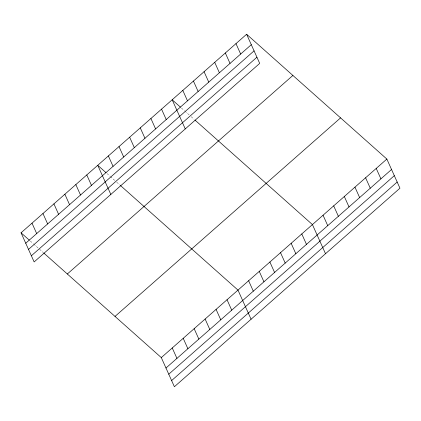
<?xml version="1.0" encoding="UTF-8"?>
<svg xmlns="http://www.w3.org/2000/svg" width="421" height="421" viewBox="0 0 421 421"><rect width="100%" height="100%" fill="white"/><g stroke="black" fill="none" stroke-linecap="round" stroke-linejoin="round"><path stroke-width="0.32" stroke-dasharray="2.1 1.58" d="M181.43 108.018L184.356 110.618M184.84 111.055L189.224 114.954M191.176 116.691L194.097 119.29M106.997 173.536L109.918 176.136M110.407 176.567L115.28 180.904M116.738 182.204L119.664 184.808M30.307 241.038L33.227 243.638M33.717 244.075L38.59 248.406M39.563 249.274L43.458 252.742"/><path stroke-width="0.63" d="M246.611 34.264L259.704 63.397L34.143 261.936L21.05 232.802L246.611 34.264L386.857 159.064L399.95 188.198L174.389 386.736L161.296 357.603L43.947 253.179M25.734 243.222L251.295 44.684M28.507 249.4L254.068 50.862M31.37 255.757L256.926 57.224M67.334 273.987L292.89 75.448M115.017 316.418L340.573 117.88M161.296 357.603L386.857 159.064M165.979 368.022L391.541 169.489M168.758 374.201L394.314 175.662M171.615 380.563L397.177 182.025M180.456 107.15L172.173 99.782L185.266 128.915M195.07 120.159L312.424 224.582L325.517 253.716M106.024 172.668L97.74 165.3L110.834 194.434M120.148 185.24L237.986 290.101L251.079 319.234M21.05 232.802L29.333 240.17M376.221 168.426L380.905 178.846M365.591 177.783L370.275 188.208M354.956 187.145L359.639 197.565M344.32 196.502L349.009 206.927M333.69 205.864L338.373 216.283M323.054 215.22L327.738 225.645M235.976 43.621L240.659 54.046M225.34 52.983L230.024 63.403M301.789 233.944L306.472 244.364M214.71 62.345L219.394 72.765M291.153 243.301L295.837 253.721M204.074 71.702L208.758 82.121M280.523 252.663L285.206 263.083M193.439 81.064L198.123 91.483M269.887 262.02L274.571 272.445M182.809 90.42L187.492 100.845M259.257 271.382L263.941 281.802M248.622 280.739L253.305 291.164M161.543 109.139L166.227 119.564M150.907 118.501L155.591 128.921M227.035 299.741L231.718 310.166M140.272 127.858L144.956 138.283M216.078 309.388L220.762 319.807M129.642 137.22L134.325 147.639M205.122 319.029L209.805 329.454M119.006 146.582L123.69 157.001M194.165 328.675L198.849 339.094M108.376 155.938L113.06 166.358M183.209 338.316L187.892 348.735M172.252 347.962L176.936 358.382M86.784 174.941L91.468 185.361M75.827 184.582L80.511 195.007M64.871 194.228L69.554 204.648M53.92 203.869L58.603 214.294M42.963 213.515L47.647 223.935M32.007 223.156L36.69 233.581"/></g></svg>
